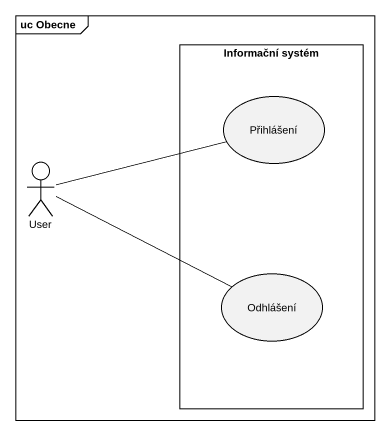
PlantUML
@startuml
mainframe uc Obecne
rectangle "Informační systém" as Informační_systém {
  usecase Přihlášení
  usecase Odhlášení
}
actor User
User -right- Přihlášení
User -right- Odhlášení
@enduml
